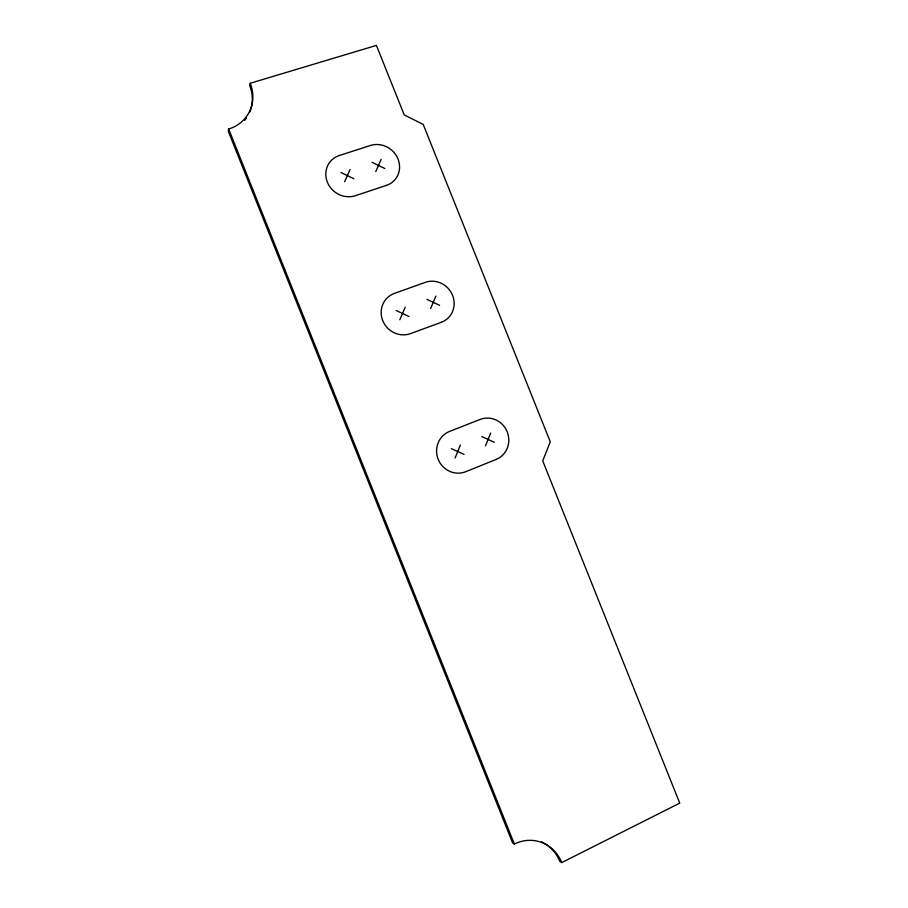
<?xml version="1.0" encoding="UTF-8"?>
<svg xmlns="http://www.w3.org/2000/svg" width="908" height="908" viewBox="0 0 908 908"><rect width="100%" height="100%" fill="white"/><g stroke="black" fill="none" stroke-linecap="round" stroke-linejoin="round"><path stroke-width="1.36" d="M228.68 129.038L228.26 131.217L512.555 842.794L514.348 844.031A39.43 36.104 -73.7 0 1 561.723 862.6L679.74 803.115L542.734 460.901L550.271 441.787L423.196 124.407L404.242 114.941L376.4 45.4L250.222 83.264A39.248 35.9 29 0 1 228.68 129.038L514.348 844.031M250.222 83.264L249.7 85.636A39.055 35.741 28.9 0 1 249.768 112.059M485.519 445.828L490.683 433.071M455.101 457.973L460.367 445.102M430.608 308.584L435.885 296.121M399.826 319.775L405.206 307.199M375.764 171.521L381.144 159.343M344.62 181.748L350.113 169.456M451.378 448.666L464.079 454.386M481.819 436.578L494.372 442.287M396.115 310.479L408.918 316.472M426.919 299.356L439.563 305.338M340.909 172.463L353.814 178.728M372.076 162.305L384.833 168.548M561.723 862.6L559.725 861.283A39.237 35.945 -73.7 0 0 541.463 841.943M246.431 118.131A39.055 35.741 28.9 0 1 244.706 120.378M496.109 459.448L465.793 471.683A21.701 20.941 67.1 0 1 438.189 459.323A21.701 20.941 67.1 0 1 449.676 431.391L480.094 419.439A21.542 20.657 67.2 0 1 507.209 431.833A21.542 20.657 67.2 0 1 496.109 459.448M441.243 322.329L410.564 333.599A21.815 20.793 47.1 0 1 382.745 320.649A21.815 20.793 47.1 0 1 394.469 293.363L425.25 282.365A21.644 20.532 49.7 0 1 452.581 295.35A21.644 20.532 49.7 0 1 441.243 322.329M386.445 185.38L355.403 195.697A22.053 20.532 38.2 0 1 327.357 182.145A22.053 20.532 38.2 0 1 339.331 155.506L370.475 145.473A21.871 20.282 40.6 0 1 398.022 159.025A21.871 20.282 40.6 0 1 386.445 185.38"/></g></svg>
